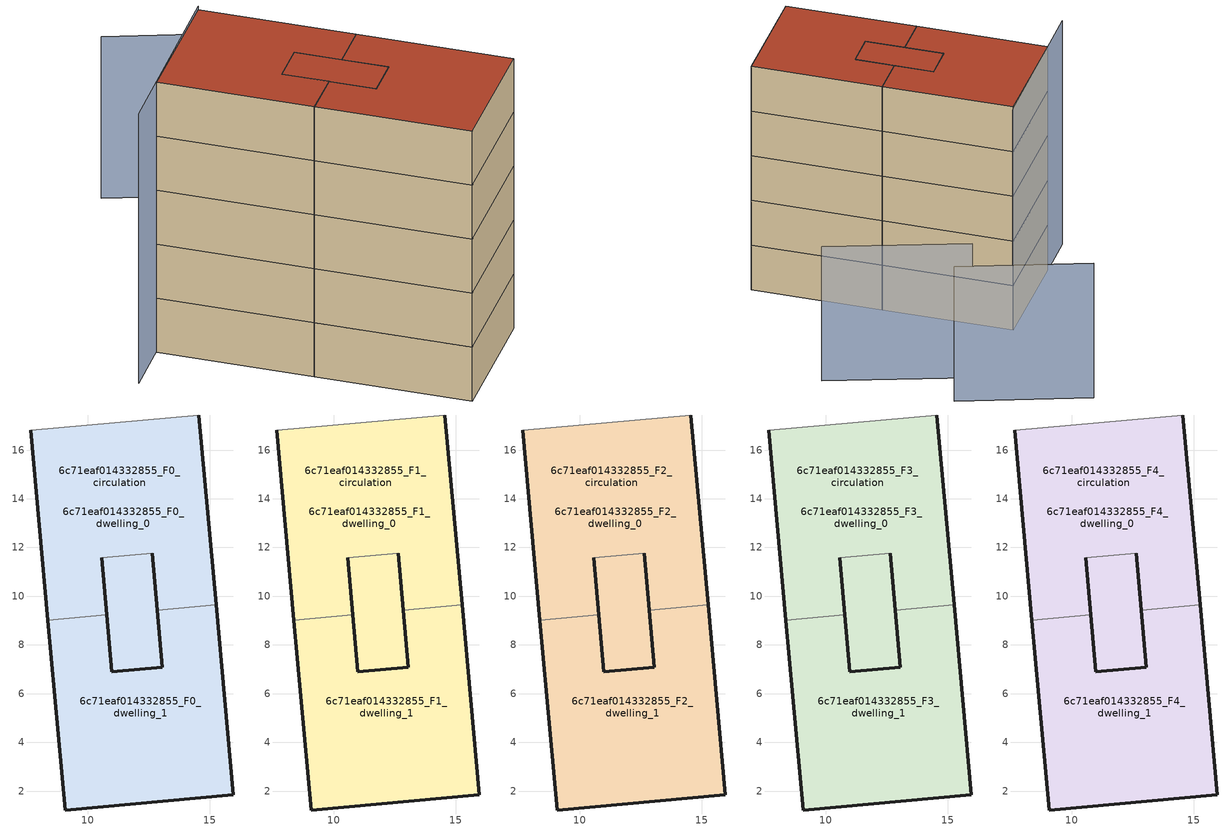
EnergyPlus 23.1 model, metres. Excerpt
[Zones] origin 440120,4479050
6c71eaf014332855_F0_dwelling_0
 floor ground (EU_floor_Construction): 12.63,11.76 12.85,9.43 13.06,7.09 10.99,6.9 10.56,11.58 z0; 14.55,17.44 15.26,9.65 12.85,9.43 12.63,11.76 10.56,11.58 10.78,9.24 8.36,9.02 7.65,16.81 z0
 wall outside (EU_wall_Construction): 7.65,16.81 8.36,9.02 / 10.78,9.24 10.56,11.58 / 12.63,11.76 12.85,9.43 / 15.26,9.65 14.55,17.44 z0:3
 wall adiabatic (EU_wall_Construction): 14.55,17.44 7.65,16.81 z0:3
 wall to 6c71eaf014332855_F0_dwelling_1 (EU_wall_Construction): 8.36,9.02 10.78,9.24 / 12.85,9.43 15.26,9.65 z0:3
 wall to 6c71eaf014332855_F0_circulation (EU_wall_Construction): 10.56,11.58 12.63,11.76 z0:3
6c71eaf014332855_F0_dwelling_1
 floor ground (EU_floor_Construction): 12.63,11.76 12.85,9.43 13.06,7.09 11.72,6.97 10.99,6.9 10.56,11.58 z0; 15.26,9.65 15.97,1.86 9.07,1.23 8.36,9.02 10.78,9.24 10.99,6.9 11.72,6.97 13.06,7.09 12.85,9.43 z0
 wall outside (EU_wall_Construction): 12.85,9.43 13.06,7.09 10.99,6.9 10.78,9.24 / 8.36,9.02 9.07,1.23 15.97,1.86 15.26,9.65 z0:3
6c71eaf014332855_F0_circulation
 floor ground (EU_floor_Construction): 12.63,11.76 12.85,9.43 13.06,7.09 10.99,6.9 10.56,11.58 z0; 14.55,17.44 15.26,9.65 12.85,9.43 12.63,11.76 10.56,11.58 10.78,9.24 8.36,9.02 7.65,16.81 z0; 15.26,9.65 15.97,1.86 9.07,1.23 8.36,9.02 10.78,9.24 10.99,6.9 11.72,6.97 13.06,7.09 12.85,9.43 z0
 wall outside (EU_wall_Construction): 10.56,11.58 10.99,6.9 13.06,7.09 12.63,11.76 z0:3
6c71eaf014332855_F1_dwelling_0
 floor outside (EU_floor_Construction): 14.55,17.44 15.26,9.65 12.85,9.43 12.63,11.76 10.56,11.58 10.78,9.24 8.36,9.02 7.65,16.81 z3; 12.63,11.76 12.85,9.43 13.06,7.09 10.99,6.9 10.56,11.58 z3
 wall outside (EU_wall_Construction): 7.65,16.81 8.36,9.02 / 10.78,9.24 10.56,11.58 / 12.63,11.76 12.85,9.43 / 15.26,9.65 14.55,17.44 z3:6
 wall adiabatic (EU_wall_Construction): 14.55,17.44 7.65,16.81 z3:6
 wall to 6c71eaf014332855_F1_dwelling_1 (EU_wall_Construction): 8.36,9.02 10.78,9.24 / 12.85,9.43 15.26,9.65 z3:6
 wall to 6c71eaf014332855_F1_circulation (EU_wall_Construction): 10.56,11.58 12.63,11.76 z3:6
6c71eaf014332855_F1_dwelling_1
 floor to 6c71eaf014332855_F0_dwelling_1 (EU_floor_Construction): 15.26,9.65 15.97,1.86 9.07,1.23 8.36,9.02 10.78,9.24 10.99,6.9 11.72,6.97 13.06,7.09 12.85,9.43 z3; 12.63,11.76 12.85,9.43 13.06,7.09 10.99,6.9 10.56,11.58 z3
 wall outside (EU_wall_Construction): 12.85,9.43 13.06,7.09 10.99,6.9 10.78,9.24 / 8.36,9.02 9.07,1.23 15.97,1.86 15.26,9.65 z3:6
6c71eaf014332855_F1_circulation
 floor outside (EU_floor_Construction): 12.63,11.76 12.85,9.43 13.06,7.09 10.99,6.9 10.56,11.58 z3; 15.26,9.65 15.97,1.86 9.07,1.23 8.36,9.02 10.78,9.24 10.99,6.9 11.72,6.97 13.06,7.09 12.85,9.43 z3
 floor to 6c71eaf014332855_F0_circulation (EU_floor_Construction): 14.55,17.44 15.26,9.65 12.85,9.43 12.63,11.76 10.56,11.58 10.78,9.24 8.36,9.02 7.65,16.81 z3
 wall outside (EU_wall_Construction): 10.56,11.58 10.99,6.9 13.06,7.09 12.63,11.76 z3:6
6c71eaf014332855_F2_dwelling_0
 floor outside (EU_floor_Construction): 14.55,17.44 15.26,9.65 12.85,9.43 12.63,11.76 10.56,11.58 10.78,9.24 8.36,9.02 7.65,16.81 z6; 12.63,11.76 12.85,9.43 13.06,7.09 10.99,6.9 10.56,11.58 z6
 wall outside (EU_wall_Construction): 7.65,16.81 8.36,9.02 / 10.78,9.24 10.56,11.58 / 12.63,11.76 12.85,9.43 / 15.26,9.65 14.55,17.44 z6:9
 wall adiabatic (EU_wall_Construction): 14.55,17.44 7.65,16.81 z6:9
 wall to 6c71eaf014332855_F2_dwelling_1 (EU_wall_Construction): 8.36,9.02 10.78,9.24 / 12.85,9.43 15.26,9.65 z6:9
 wall to 6c71eaf014332855_F2_circulation (EU_wall_Construction): 10.56,11.58 12.63,11.76 z6:9
6c71eaf014332855_F2_dwelling_1
 floor to 6c71eaf014332855_F1_dwelling_1 (EU_floor_Construction): 15.26,9.65 15.97,1.86 9.07,1.23 8.36,9.02 10.78,9.24 10.99,6.9 11.72,6.97 13.06,7.09 12.85,9.43 z6; 12.63,11.76 12.85,9.43 13.06,7.09 10.99,6.9 10.56,11.58 z6
 wall outside (EU_wall_Construction): 12.85,9.43 13.06,7.09 10.99,6.9 10.78,9.24 / 8.36,9.02 9.07,1.23 15.97,1.86 15.26,9.65 z6:9
6c71eaf014332855_F2_circulation
 floor outside (EU_floor_Construction): 12.63,11.76 12.85,9.43 13.06,7.09 10.99,6.9 10.56,11.58 z6; 15.26,9.65 15.97,1.86 9.07,1.23 8.36,9.02 10.78,9.24 10.99,6.9 11.72,6.97 13.06,7.09 12.85,9.43 z6
 floor to 6c71eaf014332855_F1_circulation (EU_floor_Construction): 14.55,17.44 15.26,9.65 12.85,9.43 12.63,11.76 10.56,11.58 10.78,9.24 8.36,9.02 7.65,16.81 z6
 wall outside (EU_wall_Construction): 10.56,11.58 10.99,6.9 13.06,7.09 12.63,11.76 z6:9
6c71eaf014332855_F3_dwelling_0
 floor outside (EU_floor_Construction): 14.55,17.44 15.26,9.65 12.85,9.43 12.63,11.76 10.56,11.58 10.78,9.24 8.36,9.02 7.65,16.81 z9; 12.63,11.76 12.85,9.43 13.06,7.09 10.99,6.9 10.56,11.58 z9
 wall outside (EU_wall_Construction): 7.65,16.81 8.36,9.02 / 10.78,9.24 10.56,11.58 / 12.63,11.76 12.85,9.43 / 15.26,9.65 14.55,17.44 z9:12
 wall adiabatic (EU_wall_Construction): 14.55,17.44 7.65,16.81 z9:12
 wall to 6c71eaf014332855_F3_dwelling_1 (EU_wall_Construction): 8.36,9.02 10.78,9.24 / 12.85,9.43 15.26,9.65 z9:12
 wall to 6c71eaf014332855_F3_circulation (EU_wall_Construction): 10.56,11.58 12.63,11.76 z9:12
6c71eaf014332855_F3_dwelling_1
 floor to 6c71eaf014332855_F2_dwelling_1 (EU_floor_Construction): 15.26,9.65 15.97,1.86 9.07,1.23 8.36,9.02 10.78,9.24 10.99,6.9 11.72,6.97 13.06,7.09 12.85,9.43 z9; 12.63,11.76 12.85,9.43 13.06,7.09 10.99,6.9 10.56,11.58 z9
 wall outside (EU_wall_Construction): 12.85,9.43 13.06,7.09 10.99,6.9 10.78,9.24 / 8.36,9.02 9.07,1.23 15.97,1.86 15.26,9.65 z9:12
6c71eaf014332855_F3_circulation
 floor outside (EU_floor_Construction): 12.63,11.76 12.85,9.43 13.06,7.09 10.99,6.9 10.56,11.58 z9; 15.26,9.65 15.97,1.86 9.07,1.23 8.36,9.02 10.78,9.24 10.99,6.9 11.72,6.97 13.06,7.09 12.85,9.43 z9
 floor to 6c71eaf014332855_F2_circulation (EU_floor_Construction): 14.55,17.44 15.26,9.65 12.85,9.43 12.63,11.76 10.56,11.58 10.78,9.24 8.36,9.02 7.65,16.81 z9
 wall outside (EU_wall_Construction): 10.56,11.58 10.99,6.9 13.06,7.09 12.63,11.76 z9:12
6c71eaf014332855_F4_dwelling_0
 floor outside (EU_floor_Construction): 14.55,17.44 15.26,9.65 12.85,9.43 12.63,11.76 10.56,11.58 10.78,9.24 8.36,9.02 7.65,16.81 z12; 12.63,11.76 12.85,9.43 13.06,7.09 10.99,6.9 10.56,11.58 z12
 wall outside (EU_wall_Construction): 7.65,16.81 8.36,9.02 / 10.78,9.24 10.56,11.58 / 12.63,11.76 12.85,9.43 / 15.26,9.65 14.55,17.44 z12:15
 wall adiabatic (EU_wall_Construction): 14.55,17.44 7.65,16.81 z12:15
 wall to 6c71eaf014332855_F4_dwelling_1 (EU_wall_Construction): 8.36,9.02 10.78,9.24 / 12.85,9.43 15.26,9.65 z12:15
 wall to 6c71eaf014332855_F4_circulation (EU_wall_Construction): 10.56,11.58 12.63,11.76 z12:15
 roof outside (EU_roof_Construction): 15.26,9.65 14.55,17.44 7.65,16.81 8.36,9.02 10.78,9.24 10.56,11.58 12.63,11.76 12.85,9.43 z15; 13.06,7.09 12.85,9.43 12.63,11.76 10.56,11.58 10.99,6.9 z15
6c71eaf014332855_F4_dwelling_1
 floor to 6c71eaf014332855_F3_dwelling_1 (EU_floor_Construction): 15.26,9.65 15.97,1.86 9.07,1.23 8.36,9.02 10.78,9.24 10.99,6.9 11.72,6.97 13.06,7.09 12.85,9.43 z12; 12.63,11.76 12.85,9.43 13.06,7.09 10.99,6.9 10.56,11.58 z12
 wall outside (EU_wall_Construction): 12.85,9.43 13.06,7.09 10.99,6.9 10.78,9.24 / 8.36,9.02 9.07,1.23 15.97,1.86 15.26,9.65 z12:15
 roof outside (EU_roof_Construction): 15.97,1.86 15.26,9.65 12.85,9.43 13.06,7.09 11.72,6.97 10.99,6.9 10.78,9.24 8.36,9.02 9.07,1.23 z15; 13.06,7.09 12.85,9.43 12.63,11.76 10.56,11.58 10.99,6.9 11.72,6.97 z15
6c71eaf014332855_F4_circulation
 floor outside (EU_floor_Construction): 12.63,11.76 12.85,9.43 13.06,7.09 10.99,6.9 10.56,11.58 z12; 15.26,9.65 15.97,1.86 9.07,1.23 8.36,9.02 10.78,9.24 10.99,6.9 11.72,6.97 13.06,7.09 12.85,9.43 z12
 floor to 6c71eaf014332855_F3_circulation (EU_floor_Construction): 14.55,17.44 15.26,9.65 12.85,9.43 12.63,11.76 10.56,11.58 10.78,9.24 8.36,9.02 7.65,16.81 z12
 wall outside (EU_wall_Construction): 10.56,11.58 10.99,6.9 13.06,7.09 12.63,11.76 z12:15
 roof outside (EU_roof_Construction): 15.26,9.65 14.55,17.44 7.65,16.81 8.36,9.02 10.78,9.24 10.56,11.58 12.63,11.76 12.85,9.43 z15; 13.06,7.09 12.85,9.43 12.63,11.76 10.56,11.58 10.99,6.9 z15; 15.97,1.86 15.26,9.65 12.85,9.43 13.06,7.09 11.72,6.97 10.99,6.9 10.78,9.24 8.36,9.02 9.07,1.23 z15
shading: 23.74,9.31 20.26,17.19 / 23,17.2 19.69,24.46 z0:9; 14.86,17.55 4.7,16.55 z0:15
[Building]
EU S2 Campaign: North Axis=0; Terrain=City; Solar Distribution=FullExterior
[Site:Location]
Madrid: Latitude=40.5; Longitude=-3.5; Time Zone=1; Elevation=609
[SizingPeriod:WeatherFileDays]
AnnualSizingPeriod: Begin Month=1; Begin Day of Month=1; End Month=12; End Day of Month=31; Day of Week for Start Day=Monday; Use Weather File Daylight Saving Period=No; Use Weather File Rain and Snow Indicators=No
[MATERIAL]
EU_InternalMass_Material: Roughness=MediumRough; Thickness=0.1; Conductivity=1; Density=1800; Specific Heat=900; Thermal Absorptance=0.9; Solar Absorptance=0.7; Visible Absorptance=0.7
[MATERIAL:NOMASS] Roughness=MediumRough; Thermal Absorptance=0.9; Solar Absorptance=0.7; Visible Absorptance=0.7
Name | Thermal Resistance
EU_wall_NoMass | 1.60022
EU_roof_NoMass | 1.57597
EU_floor_NoMass | 0.470652
[CONSTRUCTION]
EU_wall_Construction: EU_wall_NoMass
EU_roof_Construction: EU_roof_NoMass
EU_floor_Construction: EU_floor_NoMass
EU_InternalMass_Construction: EU_InternalMass_Material
[ZONE] Type=1; Multiplier=1; Ceiling Height=autocalculate; Floor Area=autocalculate; Part of Total Floor Area=Yes
Name | Volume
6c71eaf014332855_F0_dwelling_0; 6c71eaf014332855_F1_dwelling_0; 6c71eaf014332855_F2_dwelling_0; 6c71eaf014332855_F3_dwelling_0; 6c71eaf014332855_F4_dwelling_0 | 177.16
6c71eaf014332855_F0_dwelling_1; 6c71eaf014332855_F1_dwelling_1; 6c71eaf014332855_F2_dwelling_1; 6c71eaf014332855_F3_dwelling_1; 6c71eaf014332855_F4_dwelling_1 | 177.159
6c71eaf014332855_F0_circulation; 6c71eaf014332855_F1_circulation; 6c71eaf014332855_F2_circulation; 6c71eaf014332855_F3_circulation; 6c71eaf014332855_F4_circulation | 325.063
[INTERNALMASS] Construction=EU_InternalMass_Construction; Surface Area=49.3011
Name | Zone or ZoneList
6c71eaf014332855_F0_dwelling_0_EU_InternalMass | 6c71eaf014332855_F0_dwelling_0
6c71eaf014332855_F0_dwelling_1_EU_InternalMass | 6c71eaf014332855_F0_dwelling_1
6c71eaf014332855_F1_dwelling_0_EU_InternalMass | 6c71eaf014332855_F1_dwelling_0
6c71eaf014332855_F1_dwelling_1_EU_InternalMass | 6c71eaf014332855_F1_dwelling_1
6c71eaf014332855_F2_dwelling_0_EU_InternalMass | 6c71eaf014332855_F2_dwelling_0
6c71eaf014332855_F2_dwelling_1_EU_InternalMass | 6c71eaf014332855_F2_dwelling_1
6c71eaf014332855_F3_dwelling_0_EU_InternalMass | 6c71eaf014332855_F3_dwelling_0
6c71eaf014332855_F3_dwelling_1_EU_InternalMass | 6c71eaf014332855_F3_dwelling_1
6c71eaf014332855_F4_dwelling_0_EU_InternalMass | 6c71eaf014332855_F4_dwelling_0
6c71eaf014332855_F4_dwelling_1_EU_InternalMass | 6c71eaf014332855_F4_dwelling_1
[OTHEREQUIPMENT] Fuel Type=Electricity; Design Level Calculation Method=Watts/Area; Power per Zone Floor Area=1; Fraction Latent=0; Fraction Radiant=0; Fraction Lost=0; Carbon Dioxide Generation Rate=0; EndUse Subcategory=EU_Step8_InternalGains
Name | Zone or ZoneList or Space or SpaceList | Schedule
EU_Step8_InternalGain_6c71eaf014332855_F0_dwelling_0_f000 | 6c71eaf014332855_F0_dwelling_0 | EU_Step8_GainSchedule_6c71eaf014332855_F0_dwelling_0_f000
EU_Step8_InternalGain_6c71eaf014332855_F0_dwelling_1_f000 | 6c71eaf014332855_F0_dwelling_1 | EU_Step8_GainSchedule_6c71eaf014332855_F0_dwelling_1_f000
EU_Step8_InternalGain_6c71eaf014332855_F1_dwelling_0_f000 | 6c71eaf014332855_F1_dwelling_0 | EU_Step8_GainSchedule_6c71eaf014332855_F1_dwelling_0_f000
EU_Step8_InternalGain_6c71eaf014332855_F1_dwelling_1_f000 | 6c71eaf014332855_F1_dwelling_1 | EU_Step8_GainSchedule_6c71eaf014332855_F1_dwelling_1_f000
EU_Step8_InternalGain_6c71eaf014332855_F2_dwelling_0_f000 | 6c71eaf014332855_F2_dwelling_0 | EU_Step8_GainSchedule_6c71eaf014332855_F2_dwelling_0_f000
EU_Step8_InternalGain_6c71eaf014332855_F2_dwelling_1_f000 | 6c71eaf014332855_F2_dwelling_1 | EU_Step8_GainSchedule_6c71eaf014332855_F2_dwelling_1_f000
EU_Step8_InternalGain_6c71eaf014332855_F3_dwelling_0_f000 | 6c71eaf014332855_F3_dwelling_0 | EU_Step8_GainSchedule_6c71eaf014332855_F3_dwelling_0_f000
EU_Step8_InternalGain_6c71eaf014332855_F3_dwelling_1_f000 | 6c71eaf014332855_F3_dwelling_1 | EU_Step8_GainSchedule_6c71eaf014332855_F3_dwelling_1_f000
EU_Step8_InternalGain_6c71eaf014332855_F4_dwelling_0_f000 | 6c71eaf014332855_F4_dwelling_0 | EU_Step8_GainSchedule_6c71eaf014332855_F4_dwelling_0_f000
EU_Step8_InternalGain_6c71eaf014332855_F4_dwelling_1_f000 | 6c71eaf014332855_F4_dwelling_1 | EU_Step8_GainSchedule_6c71eaf014332855_F4_dwelling_1_f000
[ZONEINFILTRATION:DESIGNFLOWRATE] Schedule=EU_AlwaysOn; Design Flow Rate Calculation Method=Flow/Area; Flow Rate per Floor Area=0.0005; Constant Term Coefficient=1; Temperature Term Coefficient=0; Velocity Term Coefficient=0; Velocity Squared Term Coefficient=0
Name | Zone or ZoneList or Space or SpaceList
EU_Circulation_Infiltration_6c71eaf014332855_F0_circulation | 6c71eaf014332855_F0_circulation
EU_Circulation_Infiltration_6c71eaf014332855_F1_circulation | 6c71eaf014332855_F1_circulation
EU_Circulation_Infiltration_6c71eaf014332855_F2_circulation | 6c71eaf014332855_F2_circulation
EU_Circulation_Infiltration_6c71eaf014332855_F3_circulation | 6c71eaf014332855_F3_circulation
EU_Circulation_Infiltration_6c71eaf014332855_F4_circulation | 6c71eaf014332855_F4_circulation
[ZONEVENTILATION:DESIGNFLOWRATE] Schedule=EU_AlwaysOn; Design Flow Rate Calculation Method=AirChanges/Hour; Air Changes per Hour=0.480704; Ventilation Type=Natural; Fan Pressure Rise=0; Fan Total Efficiency=1; Constant Term Coefficient=1; Temperature Term Coefficient=0; Velocity Term Coefficient=0; Velocity Squared Term Coefficient=0; Minimum Indoor Temperature=-100; Maximum Indoor Temperature=100; Delta Temperature=-100; Minimum Outdoor Temperature=-100; Maximum Outdoor Temperature=100; Maximum Wind Speed=40
Name | Zone or ZoneList or Space or SpaceList
EU_ConstantAir_6c71eaf014332855_F0_dwelling_0 | 6c71eaf014332855_F0_dwelling_0
EU_ConstantAir_6c71eaf014332855_F0_dwelling_1 | 6c71eaf014332855_F0_dwelling_1
EU_ConstantAir_6c71eaf014332855_F1_dwelling_0 | 6c71eaf014332855_F1_dwelling_0
EU_ConstantAir_6c71eaf014332855_F1_dwelling_1 | 6c71eaf014332855_F1_dwelling_1
EU_ConstantAir_6c71eaf014332855_F2_dwelling_0 | 6c71eaf014332855_F2_dwelling_0
EU_ConstantAir_6c71eaf014332855_F2_dwelling_1 | 6c71eaf014332855_F2_dwelling_1
EU_ConstantAir_6c71eaf014332855_F3_dwelling_0 | 6c71eaf014332855_F3_dwelling_0
EU_ConstantAir_6c71eaf014332855_F3_dwelling_1 | 6c71eaf014332855_F3_dwelling_1
EU_ConstantAir_6c71eaf014332855_F4_dwelling_0 | 6c71eaf014332855_F4_dwelling_0
EU_ConstantAir_6c71eaf014332855_F4_dwelling_1 | 6c71eaf014332855_F4_dwelling_1
[HVACTEMPLATE:THERMOSTAT] Constant Heating Setpoint=20; Constant Cooling Setpoint=50
EU_HeatOnly_6c71eaf014332855_F0_dwelling_0; EU_HeatOnly_6c71eaf014332855_F0_dwelling_1; EU_HeatOnly_6c71eaf014332855_F1_dwelling_0; EU_HeatOnly_6c71eaf014332855_F1_dwelling_1; EU_HeatOnly_6c71eaf014332855_F2_dwelling_0; EU_HeatOnly_6c71eaf014332855_F2_dwelling_1; EU_HeatOnly_6c71eaf014332855_F3_dwelling_0; EU_HeatOnly_6c71eaf014332855_F3_dwelling_1; EU_HeatOnly_6c71eaf014332855_F4_dwelling_0; EU_HeatOnly_6c71eaf014332855_F4_dwelling_1
[HVACTEMPLATE:ZONE:IDEALLOADSAIRSYSTEM] System Availability Schedule=EU_AlwaysOn; Maximum Heating Supply Air Temperature=50; Minimum Cooling Supply Air Temperature=13; Maximum Heating Supply Air Humidity Ratio=0.0156; Minimum Cooling Supply Air Humidity Ratio=0.0077; Heating Limit=NoLimit; Cooling Limit=NoLimit; Heating Availability Schedule=EU_AlwaysOn; Cooling Availability Schedule=EU_CoolingOff; Dehumidification Control Type=ConstantSensibleHeatRatio; Cooling Sensible Heat Ratio=0.7; Dehumidification Setpoint=60; Humidification Control Type=None; Humidification Setpoint=30; Outdoor Air Method=None; Outdoor Air Flow Rate per Person=0.00944; Outdoor Air Flow Rate per Zone Floor Area=0; Outdoor Air Flow Rate per Zone=0; Demand Controlled Ventilation Type=None; Outdoor Air Economizer Type=NoEconomizer; Heat Recovery Type=None; Sensible Heat Recovery Effectiveness=0.7; Latent Heat Recovery Effectiveness=0.65
Name | Template Thermostat
6c71eaf014332855_F0_dwelling_0 | EU_HeatOnly_6c71eaf014332855_F0_dwelling_0
6c71eaf014332855_F0_dwelling_1 | EU_HeatOnly_6c71eaf014332855_F0_dwelling_1
6c71eaf014332855_F1_dwelling_0 | EU_HeatOnly_6c71eaf014332855_F1_dwelling_0
6c71eaf014332855_F1_dwelling_1 | EU_HeatOnly_6c71eaf014332855_F1_dwelling_1
6c71eaf014332855_F2_dwelling_0 | EU_HeatOnly_6c71eaf014332855_F2_dwelling_0
6c71eaf014332855_F2_dwelling_1 | EU_HeatOnly_6c71eaf014332855_F2_dwelling_1
6c71eaf014332855_F3_dwelling_0 | EU_HeatOnly_6c71eaf014332855_F3_dwelling_0
6c71eaf014332855_F3_dwelling_1 | EU_HeatOnly_6c71eaf014332855_F3_dwelling_1
6c71eaf014332855_F4_dwelling_0 | EU_HeatOnly_6c71eaf014332855_F4_dwelling_0
6c71eaf014332855_F4_dwelling_1 | EU_HeatOnly_6c71eaf014332855_F4_dwelling_1
[SIZING:ZONE] Zone Cooling Design Supply Air Temperature Input Method=SupplyAirTemperature; Zone Cooling Design Supply Air Temperature=13; Zone Heating Design Supply Air Temperature Input Method=SupplyAirTemperature; Zone Heating Design Supply Air Temperature=50; Zone Cooling Design Supply Air Humidity Ratio=0.008; Zone Heating Design Supply Air Humidity Ratio=0.008; Cooling Design Air Flow Method=DesignDay; Cooling Design Air Flow Rate=0; Cooling Minimum Air Flow per Zone Floor Area=0.000762; Cooling Minimum Air Flow=0; Cooling Minimum Air Flow Fraction=0.2; Heating Design Air Flow Method=DesignDay; Heating Design Air Flow Rate=0; Heating Maximum Air Flow per Zone Floor Area=0.002032; Heating Maximum Air Flow=0.141576; Heating Maximum Air Flow Fraction=0.3; Account for Dedicated Outdoor Air System=No; Dedicated Outdoor Air System Control Strategy=NeutralSupplyAir; Dedicated Outdoor Air Low Setpoint Temperature for Design=autosize; Dedicated Outdoor Air High Setpoint Temperature for Design=autosize; Zone Load Sizing Method=Sensible Load Only No Latent Load; Zone Latent Cooling Design Supply Air Humidity Ratio Input Method=HumidityRatioDifference; Zone Cooling Design Supply Air Humidity Ratio Difference=0.005; Zone Latent Heating Design Supply Air Humidity Ratio Input Method=HumidityRatioDifference; Zone Humidification Design Supply Air Humidity Ratio Difference=0.005
6c71eaf014332855_F0_dwelling_0; 6c71eaf014332855_F0_dwelling_1; 6c71eaf014332855_F1_dwelling_0; 6c71eaf014332855_F1_dwelling_1; 6c71eaf014332855_F2_dwelling_0; 6c71eaf014332855_F2_dwelling_1; 6c71eaf014332855_F3_dwelling_0; 6c71eaf014332855_F3_dwelling_1; 6c71eaf014332855_F4_dwelling_0; 6c71eaf014332855_F4_dwelling_1
[SCHEDULE:CONSTANT]
Name | Hourly Value
EU_AlwaysOn | 1
EU_CoolingOff | 0
[SCHEDULE:FILE] Column Number=1; Rows to Skip at Top=0; Number of Hours of Data=8760; Column Separator=Comma; Interpolate to Timestep=No; Minutes per Item=60; Adjust Schedule for Daylight Savings=Yes
Name | File
EU_Step8_GainSchedule_6c71eaf014332855_F0_dwelling_0_f000 | ../../schedules/6c71eaf014332855/6c71eaf014332855_F0_dwelling_0_f000_gain.csv
EU_Step8_GainSchedule_6c71eaf014332855_F0_dwelling_1_f000 | ../../schedules/6c71eaf014332855/6c71eaf014332855_F0_dwelling_1_f000_gain.csv
EU_Step8_GainSchedule_6c71eaf014332855_F1_dwelling_0_f000 | ../../schedules/6c71eaf014332855/6c71eaf014332855_F1_dwelling_0_f000_gain.csv
EU_Step8_GainSchedule_6c71eaf014332855_F1_dwelling_1_f000 | ../../schedules/6c71eaf014332855/6c71eaf014332855_F1_dwelling_1_f000_gain.csv
EU_Step8_GainSchedule_6c71eaf014332855_F2_dwelling_0_f000 | ../../schedules/6c71eaf014332855/6c71eaf014332855_F2_dwelling_0_f000_gain.csv
EU_Step8_GainSchedule_6c71eaf014332855_F2_dwelling_1_f000 | ../../schedules/6c71eaf014332855/6c71eaf014332855_F2_dwelling_1_f000_gain.csv
EU_Step8_GainSchedule_6c71eaf014332855_F3_dwelling_0_f000 | ../../schedules/6c71eaf014332855/6c71eaf014332855_F3_dwelling_0_f000_gain.csv
EU_Step8_GainSchedule_6c71eaf014332855_F3_dwelling_1_f000 | ../../schedules/6c71eaf014332855/6c71eaf014332855_F3_dwelling_1_f000_gain.csv
EU_Step8_GainSchedule_6c71eaf014332855_F4_dwelling_0_f000 | ../../schedules/6c71eaf014332855/6c71eaf014332855_F4_dwelling_0_f000_gain.csv
EU_Step8_GainSchedule_6c71eaf014332855_F4_dwelling_1_f000 | ../../schedules/6c71eaf014332855/6c71eaf014332855_F4_dwelling_1_f000_gain.csv
